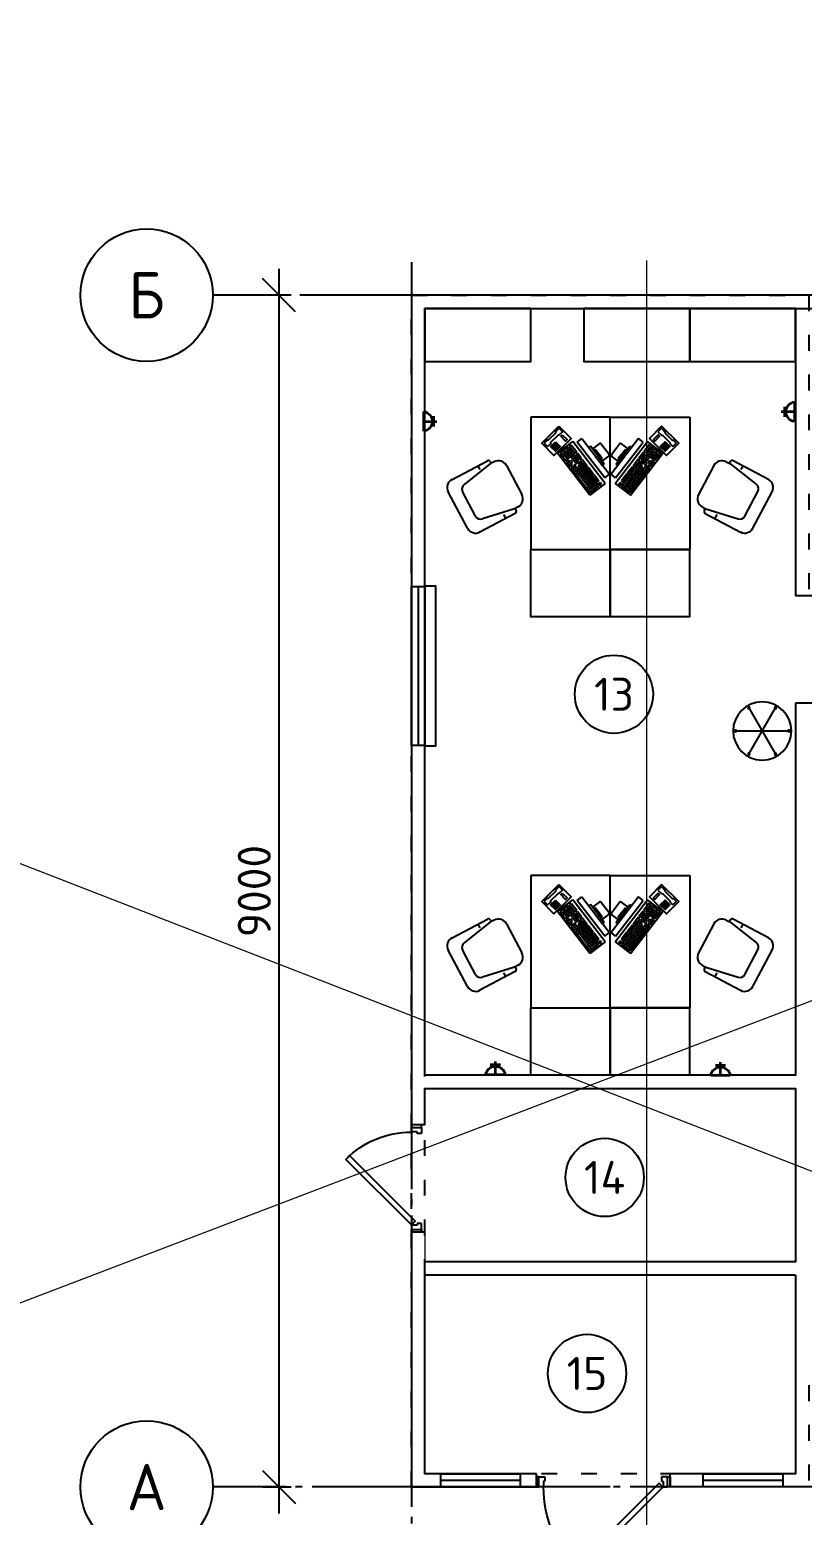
# Model space of a CAD drawing. Header units: millimetres. Extents: x 3795014 to 4300160, y 3869364 to 4016788.
# Drawn here: x 4184598 to 4190430, y 3992090 to 4003309 of the extents above; entities that cross this region are included whole.
import ezdxf
from ezdxf.enums import TextEntityAlignment as Align

# ---------------------------------------------------------------- set-up
doc = ezdxf.new("R2010")
doc.units = ezdxf.units.MM
doc.linetypes.add('ACAD_ISO03W100', pattern=[30, 12, -18])
doc.linetypes.add('DASHDOT_axis', pattern=[24, 20, -1.5, 1, -1.5])
doc.layers.get('Defpoints').update_dxf_attribs({"color": 3})
for name, color, linetype, lineweight in [('выноска', 7, 'Continuous', 18), ('размеры', 7, 'Continuous', 18), ('ТХ обор', 7, 'Continuous', 25), ('ЭО', 7, 'Continuous', 50)]:
    doc.layers.add(name, color=color, linetype=linetype, lineweight=lineweight)
for name, color, linetype in [('Маркер помещения', 7, 'Continuous'), ('Модуль3_9', 7, 'ACAD_ISO03W100'), ('Окно', 7, 'Continuous'), ('ТХ здание', 7, 'Continuous'), ('ТХ размеры', 7, 'Continuous')]:
    doc.layers.add(name, color=color, linetype=linetype)
doc.styles.add('GOST-2.304_Type-B', font='GOST Common.ttf')
doc.styles.add('ISOCPEUR', font='isocpeur.ttf')
doc.styles.add('ВНИПИТЕКСТ', font='isocpeui.ttf')
doc.dimstyles.new('СПДС$0', dxfattribs={"dimscale": 100, "dimtxt": 2.5, "dimasz": 2.5, "dimexe": 1.25, "dimexo": 0.004, "dimgap": 1, "dimtad": 1, "dimdec": 0, "dimtxsty": 'ВНИПИТЕКСТ', "dimblk": 'OBLIQUE', "dimcen": 0, "dimdle": 1.25, "dimclrd": 256, "dimclre": 256, "dimclrt": 256, "dimadec": 0, "dimazin": 2, "dimtfac": 1, "dimtdec": 0, "dimtmove": 1, "dimatfit": 3, "dimldrblk": 'NONE', "dimfxl": 1, "dimlwd": -1, "dimlwe": -1, "dimarcsym": 0})

# ---------------------------------------------------------------- blocks, each defined once
blk = doc.blocks.new('Вешалка напольная')
at = {"layer": 'ТХ обор', "ltscale": 100}
for p, q in [((0, 202), (0, -202)), ((175, 101), (-175, -101)), ((-175, 101), (175, -101))]:
    blk.add_line(p, q, dxfattribs=at)
for centre, radius in [((0, 0), 220), ((0, 202), 7.19), ((-175, 101), 7.19), ((175, 101), 7.19), ((-175, -101), 7.19), ((175, -101), 7.19), ((0, -202), 7.19)]:
    blk.add_circle(centre, radius, dxfattribs=at)
blk = doc.blocks.new('*U46')
at = {"ltscale": 100}
blk.add_lwpolyline([(54, -39), (83, -11), (719, -647), (690, -675)], close=True, dxfattribs=at)
blk.add_arc((55, -38), 900, 315.135, 0, dxfattribs=at)
at = {"layer": 'ТХ здание', "ltscale": 100}
for p, q in [((20, -38), (20, 38)), ((20, 38), (65, 38)), ((65, 4), (53, 4)), ((53, 4), (53, -36)), ((65, 38), (65, 4)), ((990, 38), (945, 38)), ((945, 38), (945, 4)), ((945, 4), (957, 4)), ((957, 4), (957, -38)), ((990, -38), (990, 38)), ((51, -38), (20, -38)), ((957, -38), (990, -38))]:
    blk.add_line(p, q, dxfattribs=at)
for points in [[(20, 38), (0, 38), (0, -38), (20, -38)], [(990, 38), (1010, 38), (1010, -38), (990, -38)]]:
    blk.add_lwpolyline(points, close=True, dxfattribs=at)
blk.add_circle((53, -38), 2, dxfattribs=at)
blk = doc.blocks.new('_Oblique')
at = {"color": 0, "linetype": 'ByBlock', "lineweight": -2}
blk.add_line((-0.5, -0.5), (0.5, 0.5), dxfattribs=at)
blk = doc.blocks.new('*D62')
at = {"layer": 'Defpoints', "color": 0, "lineweight": 20, "transparency": 16777216}
for p in [(4186480, 4001304), (4186634, 4001304), (4186634, 3992304)]:
    blk.add_point(p, dxfattribs=at)
at = {"layer": 'размеры', "color": 0, "lineweight": -2, "transparency": 16777216}
for p, q in [((4186480, 3992104), (4186480, 4001504)), ((4186572, 4001304), (4186355, 4001304)), ((4186572, 3992304), (4186355, 3992304))]:
    blk.add_line(p, q, dxfattribs=at)
at = {"layer": 'размеры', "color": 0, "lineweight": -2, "transparency": 16777216, "xscale": 250, "yscale": 250, "zscale": 250}
for p, rotation in [((4186480, 4001304), 90), ((4186480, 3992304), 270)]:
    blk.add_blockref('_Oblique', p, dxfattribs=dict(at, rotation=rotation))
at = {"layer": 'размеры', "color": 0, "transparency": 16777216, "insert": (4186293, 3996804), "char_height": 250, "attachment_point": 5, "rotation": 90, "style": 'ISOCPEUR'}
blk.add_mtext('\\A1;9000', dxfattribs=at)
blk = doc.blocks.new('*U49')
at = {"ltscale": 100}
blk.add_lwpolyline([(54, -39), (83, -11), (577, -505), (549, -533)], close=True, dxfattribs=at)
blk.add_arc((55, -38), 700, 315.135, 0, dxfattribs=at)
at = {"layer": 'ТХ здание', "ltscale": 100}
for p, q in [((20, -38), (20, 38)), ((20, 38), (65, 38)), ((65, 4), (53, 4)), ((53, 4), (53, -36)), ((65, 38), (65, 4)), ((790, 38), (745, 38)), ((745, 38), (745, 4)), ((745, 4), (757, 4)), ((757, 4), (757, -38)), ((790, -38), (790, 38)), ((51, -38), (20, -38)), ((757, -38), (790, -38))]:
    blk.add_line(p, q, dxfattribs=at)
for points in [[(20, 38), (0, 38), (0, -38), (20, -38)], [(790, 38), (810, 38), (810, -38), (790, -38)]]:
    blk.add_lwpolyline(points, close=True, dxfattribs=at)
blk.add_circle((53, -38), 2, dxfattribs=at)
blk = doc.blocks.new('Телефон')
at = {"layer": 'ТХ обор', "ltscale": 100}
for p, q in [((14, 60), (57, 60)), ((14, -127), (57, -127)), ((75, -47), (135, -47)), ((75, -62), (135, -62)), ((75, -77), (135, -77)), ((75, -92), (135, -92)), ((75, -107), (135, -107)), ((90, -47), (90, -107)), ((105, -47), (105, -107)), ((120, -47), (120, -107))]:
    blk.add_line(p, q, dxfattribs=at)
for points in [[(0, 72), (152, 72), (152, -143), (0, -143)], [(75, 40), (135, 40), (135, 22), (75, 22)], [(75, -47), (135, -47), (135, -107), (75, -107)]]:
    blk.add_lwpolyline(points, close=True, dxfattribs=at)
for points in [[(14, 60), (14, 16), (21, 7), (21, -82), (14, -91), (14, -127)], [(57, 60), (57, 16), (50, 7), (50, -82), (57, -91), (57, -127)]]:
    blk.add_lwpolyline(points, dxfattribs=at)
blk = doc.blocks.new('Розетка 220В')
at = {"layer": 'ЭО', "lineweight": 35, "ltscale": 20}
for p, q in [((148, 0), (-148, 0)), ((0, 0), (0, -199)), ((76, -152), (-78, -152))]:
    blk.add_line(p, q, dxfattribs=at)
blk.add_arc((0, 22), 150, 188.605, 351.395, dxfattribs=at)

msp = doc.modelspace()

# ---------------------------------------------------------------- linework, layer by layer
at = {"lineweight": 20, "ltscale": 100}
msp.add_lwpolyline([(4187579.9, 3994229.2), (4187579.9, 3994004.2)], dxfattribs=at)
at = {"layer": 'Defpoints', "lineweight": 20, "ltscale": 100}
msp.add_lwpolyline([(4208347.9, 4002789.2), (4168328.3, 3987508.9), (4168328.3, 4003308.9), (4211670.5, 3986460.7)], dxfattribs=at)
at = {"layer": 'выноска', "lineweight": 20}
msp.add_lwpolyline([(4189255.2, 4001566.8), (4189255.2, 3989527.6)], dxfattribs=at)
at = {"layer": 'Маркер помещения'}
for centre in [(4189008.3, 3998290.6), (4188938.5, 3994641.7), (4188805, 3993161.7)]:
    msp.add_circle(centre, 295.4, dxfattribs=at)
at = {"layer": 'Модуль3_9', "ltscale": 10}
for points in [[(4190480.2, 3993073.5), (4190480.2, 3992304.2), (4187480.2, 3992304.2), (4187480.2, 4001304.2), (4190480.2, 4001304.2), (4190480.2, 3999033.5)], [(4190380.2, 3993073.5), (4190380.2, 3992404.2), (4187580.2, 3992404.2), (4187580.2, 4001204.2), (4190380.2, 4001204.2), (4190380.2, 3999033.5)]]:
    msp.add_lwpolyline(points, dxfattribs=at)
at = {"layer": 'Окно'}
for p, q in [((4187530.2, 3999104.2), (4187530.2, 3997904.2)), ((4188301.3, 3992354.2), (4187701.3, 3992354.2)), ((4190282.5, 3992354.2), (4189682.5, 3992354.2))]:
    msp.add_line(p, q, dxfattribs=at)
for points in [[(4187480.2, 3999104.2), (4187580.2, 3999104.2), (4187580.2, 3997904.2), (4187480.2, 3997904.2), (4187480.2, 3999104.2)], [(4188301.3, 3992404.2), (4188301.3, 3992304.2), (4187701.3, 3992304.2), (4187701.3, 3992404.2), (4188301.3, 3992404.2)], [(4190282.5, 3992404.2), (4190282.5, 3992304.2), (4189682.5, 3992304.2), (4189682.5, 3992404.2), (4190282.5, 3992404.2)]]:
    msp.add_lwpolyline(points, dxfattribs=at)
at = {"layer": 'ТХ здание'}
for p, q in [((4190580.2, 3999033.5), (4190379.7, 3999033.5)), ((4190580.2, 3998223.5), (4190379.7, 3998223.5)), ((4187580.2, 3995039.2), (4187479.7, 3995039.2)), ((4187579.9, 3994229.2), (4187479.7, 3994229.2)), ((4190380.2, 3993904.2), (4187580.2, 3993904.2)), ((4188422.4, 3992305.5), (4188422.4, 3992404.2)), ((4189432.4, 3992306.8), (4189432.4, 3992404.2)), ((4193480.2, 3992304.2), (4189432.4, 3992305.5))]:
    msp.add_line(p, q, dxfattribs=at)
for points in [[(4205480.2, 4000966.5), (4205480.2, 4001304.2), (4187480.2, 4001304.2), (4187480.2, 4001076), (4187480.2, 3995039.2)], [(4187580.2, 4001076), (4187580.2, 4001204.2), (4205380.2, 4001204.2)], [(4190379.7, 3998223.5), (4190380.2, 3995414.2), (4187580.2, 3995414.2), (4187580.2, 4001204.2), (4190380.2, 4001204.2), (4190379.8, 3999033.5)], [(4187580.2, 3995039.2), (4187580.2, 3995314.2), (4190380.2, 3995314.2), (4190380.2, 3994004.2), (4187580.2, 3994004.2)], [(4187480.2, 3994229.2), (4187480.2, 3992304.2), (4188422.4, 3992305.5)], [(4188422.4, 3992404.2), (4187580.2, 3992404.2), (4187580.2, 3993904.2)], [(4190380.2, 3993904.2), (4190380.2, 3992404.2), (4189432.4, 3992404.2)]]:
    msp.add_lwpolyline(points, dxfattribs=at)
at = {"layer": 'ТХ обор'}
for p, q in [((4188583.4, 4000111.4), (4188698, 4000199.7)), ((4188601.3, 4000109.1), (4188665.4, 4000158.4)), ((4188665.4, 4000158.4), (4188706.9, 4000104.5)), ((4188672.8, 4000164.1), (4188685.6, 4000174)), ((4188672.8, 4000164.1), (4188714.3, 4000110.2)), ((4188685.6, 4000174), (4188727.1, 4000120)), ((4188942, 3999882.7), (4188698, 4000199.7)), ((4188731.9, 4000194.9), (4188765.6, 4000220.9)), ((4188940, 3999925.5), (4188731.9, 4000194.9)), ((4188765.6, 4000220.9), (4188973.7, 3999951.5)), ((4188831.1, 4000164), (4188817.6, 4000153.6)), ((4188935.1, 4000029.2), (4188831.1, 4000164)), ((4188897, 4000182.6), (4188846.7, 4000143.8)), ((4188971.4, 4000100.3), (4188909, 4000181.1)), ((4189194.8, 4000220.9), (4188986.8, 3999951.5)), ((4188989, 4000100.3), (4189051.5, 4000181.1)), ((4189018.4, 3999882.7), (4189262.4, 4000199.7)), ((4189020.4, 3999925.5), (4189228.5, 4000194.9)), ((4189025.3, 4000029.2), (4189129.3, 4000164)), ((4189063.4, 4000182.6), (4189113.7, 4000143.8)), ((4189129.3, 4000164), (4189142.8, 4000153.6)), ((4189228.5, 4000194.9), (4189194.8, 4000220.9)), ((4189274.8, 4000174), (4189233.3, 4000120)), ((4189287.7, 4000164.1), (4189246.1, 4000110.2)), ((4189295.1, 4000158.4), (4189253.5, 4000104.5)), ((4189377, 4000111.4), (4189262.4, 4000199.7)), ((4189287.7, 4000164.1), (4189274.8, 4000174)), ((4189359.1, 4000109.1), (4189295.1, 4000158.4)), ((4188827.4, 3999794.5), (4188583.4, 4000111.4)), ((4188601.3, 4000109.1), (4188642.8, 4000055.1)), ((4188611.7, 4000095.6), (4188675.7, 4000144.9)), ((4188622.1, 4000082.1), (4188686.1, 4000131.4)), ((4188655.6, 4000065), (4188624.5, 4000105.5)), ((4188668.5, 4000074.9), (4188626.9, 4000128.8)), ((4188642.8, 4000055.1), (4188706.9, 4000104.5)), ((4188645.3, 4000078.5), (4188696.5, 4000118)), ((4188648, 4000048.4), (4188660.8, 4000058.3)), ((4188648, 4000048.4), (4188679.2, 4000007.9)), ((4188681.3, 4000084.7), (4188650.1, 4000125.2)), ((4188694.1, 4000094.6), (4188652.6, 4000148.6)), ((4188658.4, 4000034.9), (4188684, 4000054.6)), ((4188692, 4000017.8), (4188660.8, 4000058.3)), ((4188694.4, 4000041.2), (4188684, 4000054.6)), ((4188684.4, 4000001.2), (4188748.4, 4000050.5)), ((4188686.5, 4000078), (4188712.1, 4000097.7)), ((4188717.6, 4000037.5), (4188686.5, 4000078)), ((4188696.8, 4000064.5), (4188722.5, 4000084.2)), ((4188730.4, 4000047.4), (4188699.3, 4000087.9)), ((4188707.2, 4000051), (4188732.9, 4000070.7)), ((4188712.1, 4000097.7), (4188743.2, 4000057.3)), ((4188714.3, 4000110.2), (4188727.1, 4000120)), ((4188717.6, 4000037.5), (4188743.2, 4000057.3)), ((4188719.5, 4000103.4), (4188732.3, 4000113.3)), ((4188719.5, 4000103.4), (4188750.7, 4000063)), ((4188729.9, 4000089.9), (4188742.7, 4000099.8)), ((4188732.3, 4000113.3), (4188763.5, 4000072.8)), ((4188740.3, 4000076.5), (4188753.1, 4000086.3)), ((4188748.4, 4000050.5), (4188893.8, 3999861.7)), ((4188750.7, 4000063), (4188763.5, 4000072.8)), ((4188755.9, 4000056.2), (4188768.7, 4000066.1)), ((4188755.9, 4000056.2), (4188794.6, 4000005.9)), ((4188768.7, 4000066.1), (4188807.4, 4000015.7)), ((4188867.2, 4000138.1), (4188857.1, 4000130.3)), ((4188893.2, 4000104.4), (4188867.2, 4000138.1)), ((4188869.6, 4000086.2), (4188880, 4000072.7)), ((4188880, 4000072.7), (4188921.7, 4000018.8)), ((4188883.1, 4000096.6), (4188935.1, 4000029.2)), ((4188935.1, 4000029.2), (4188883.1, 4000096.6)), ((4188883.1, 4000096.6), (4188909.1, 4000062.9)), ((4188919.2, 4000070.7), (4188893.2, 4000104.4)), ((4188919.2, 4000070.7), (4188893.2, 4000104.4)), ((4188893.2, 4000104.4), (4188919.2, 4000070.8)), ((4188893.2, 4000104.4), (4188919.2, 4000070.8)), ((4188909.1, 4000062.9), (4188919.2, 4000070.7)), ((4188919.5, 4000049.5), (4188969.9, 4000088.3)), ((4189040.9, 4000049.5), (4188990.6, 4000088.3)), ((4189077.3, 4000096.6), (4189025.3, 4000029.2)), ((4189025.3, 4000029.2), (4189077.3, 4000096.6)), ((4189080.4, 4000072.7), (4189038.8, 4000018.8)), ((4189041.2, 4000070.7), (4189067.2, 4000104.4)), ((4189041.2, 4000070.7), (4189067.2, 4000104.4)), ((4189067.2, 4000104.4), (4189041.2, 4000070.8)), ((4189067.2, 4000104.4), (4189041.2, 4000070.8)), ((4189051.3, 4000062.9), (4189041.2, 4000070.7)), ((4189077.3, 4000096.6), (4189051.3, 4000062.9)), ((4189212, 4000050.5), (4189066.6, 3999861.7)), ((4189067.2, 4000104.4), (4189093.2, 4000138.1)), ((4189090.8, 4000086.2), (4189080.4, 4000072.7)), ((4189093.2, 4000138.1), (4189103.3, 4000130.3)), ((4189133, 3999794.5), (4189377, 4000111.4)), ((4189191.8, 4000066.1), (4189153, 4000015.7)), ((4189204.6, 4000056.2), (4189165.8, 4000005.9)), ((4189204.6, 4000056.2), (4189191.8, 4000066.1)), ((4189228.1, 4000113.3), (4189197, 4000072.8)), ((4189209.8, 4000063), (4189197, 4000072.8)), ((4189220.2, 4000076.5), (4189207.4, 4000086.3)), ((4189240.9, 4000103.4), (4189209.8, 4000063)), ((4189276.1, 4000001.2), (4189212, 4000050.5)), ((4189248.4, 4000097.7), (4189217.2, 4000057.3)), ((4189242.8, 4000037.5), (4189217.2, 4000057.3)), ((4189230.6, 4000089.9), (4189217.7, 4000099.8)), ((4189253.2, 4000051), (4189227.6, 4000070.7)), ((4189240.9, 4000103.4), (4189228.1, 4000113.3)), ((4189230, 4000047.4), (4189261.2, 4000087.9)), ((4189246.1, 4000110.2), (4189233.3, 4000120)), ((4189263.6, 4000064.5), (4189238, 4000084.2)), ((4189242.8, 4000037.5), (4189274, 4000078)), ((4189274, 4000078), (4189248.4, 4000097.7)), ((4189317.6, 4000055.1), (4189253.5, 4000104.5)), ((4189315.2, 4000078.5), (4189263.9, 4000118)), ((4189266, 4000041.2), (4189276.4, 4000054.6)), ((4189266.4, 4000094.6), (4189307.9, 4000148.6)), ((4189268.5, 4000017.8), (4189299.6, 4000058.3)), ((4189338.4, 4000082.1), (4189274.3, 4000131.4)), ((4189302, 4000034.9), (4189276.4, 4000054.6)), ((4189279.2, 4000084.7), (4189310.3, 4000125.2)), ((4189312.4, 4000048.4), (4189281.3, 4000007.9)), ((4189348.8, 4000095.6), (4189284.7, 4000144.9)), ((4189292, 4000074.9), (4189333.5, 4000128.8)), ((4189312.4, 4000048.4), (4189299.6, 4000058.3)), ((4189304.8, 4000065), (4189335.9, 4000105.5)), ((4189359.1, 4000109.1), (4189317.6, 4000055.1)), ((4188668.8, 4000021.4), (4188694.4, 4000041.2)), ((4188679.2, 4000007.9), (4188692, 4000017.8)), ((4188684.4, 4000001.2), (4188829.7, 3999812.4)), ((4188696.7, 3999985.2), (4188709.5, 3999995)), ((4188842.5, 3999822.2), (4188697.2, 4000011.1)), ((4188706.9, 3999998.5), (4188719.7, 4000008.3)), ((4188709, 3999969.2), (4188721.8, 3999979)), ((4188855.4, 3999832.1), (4188710, 4000020.9)), ((4188721.4, 3999953.1), (4188734.2, 3999963)), ((4188723.3, 3999977.1), (4188736.1, 3999987)), ((4188731.1, 3999993.5), (4188743.9, 4000003.4)), ((4188733, 3999964.5), (4188745.8, 3999974.4)), ((4188733.7, 3999937.1), (4188746.5, 3999947)), ((4188881, 3999851.8), (4188735.6, 4000040.7)), ((4188737.3, 4000011.9), (4188750.2, 4000021.8)), ((4188868.2, 3999842), (4188737.3, 4000011.9)), ((4188740.8, 3999980.9), (4188753.6, 3999990.8)), ((4188742.7, 3999951.9), (4188755.5, 3999961.8)), ((4188745.3, 4000028.1), (4188758.1, 4000037.9)), ((4188747, 3999999.3), (4188759.8, 4000009.2)), ((4188750.5, 3999968.3), (4188763.3, 3999978.2)), ((4188752.4, 3999939.4), (4188765.2, 3999949.2)), ((4188755, 4000015.5), (4188767.8, 4000025.3)), ((4188756.7, 3999986.7), (4188769.5, 3999996.6)), ((4188760.2, 3999955.7), (4188773, 3999965.6)), ((4188762.1, 3999926.8), (4188774.9, 3999936.6)), ((4188764.7, 4000002.9), (4188777.5, 4000012.8)), ((4188766.4, 3999974.1), (4188779.2, 3999984)), ((4188769.9, 3999943.1), (4188782.7, 3999953)), ((4188774.4, 3999990.3), (4188787.2, 4000000.2)), ((4188775.2, 4000031.1), (4188788, 4000040.9)), ((4188776.1, 3999961.6), (4188788.9, 3999971.4)), ((4188779.6, 3999930.6), (4188792.4, 3999940.4)), ((4188784.1, 3999977.7), (4188796.9, 3999987.6)), ((4188784.9, 4000018.5), (4188797.7, 4000028.3)), ((4188785.8, 3999949), (4188798.6, 3999958.8)), ((4188793.8, 3999965.1), (4188806.6, 3999975)), ((4188794.6, 4000005.9), (4188807.4, 4000015.7)), ((4188795.5, 3999936.4), (4188808.3, 3999946.2)), ((4188799.8, 3999999.1), (4188812.6, 4000009)), ((4188799.8, 3999999.1), (4188838.6, 3999948.8)), ((4188803.5, 3999952.5), (4188816.3, 3999962.4)), ((4188805.2, 3999923.8), (4188818, 3999933.7)), ((4188809.5, 3999986.5), (4188822.3, 3999996.4)), ((4188812.6, 4000009), (4188851.4, 3999958.6)), ((4188813.1, 3999939.9), (4188826, 3999949.8)), ((4188819.2, 3999974), (4188832, 3999983.8)), ((4188822.8, 3999927.4), (4188835.7, 3999937.2)), ((4188828.9, 3999961.4), (4188841.7, 3999971.2)), ((4188838.6, 3999948.8), (4188851.4, 3999958.6)), ((4188843.8, 3999942), (4188856.6, 3999951.9)), ((4188843.8, 3999942), (4188882.5, 3999891.7)), ((4188853.5, 3999929.4), (4188866.3, 3999939.3)), ((4188856.6, 3999951.9), (4188895.3, 3999901.5)), ((4188921.7, 4000018.8), (4188935.1, 4000029.2)), ((4188940, 3999925.5), (4188973.7, 3999951.5)), ((4189020.4, 3999925.5), (4188986.8, 3999951.5)), ((4189038.8, 4000018.8), (4189025.3, 4000029.2)), ((4189103.9, 3999951.9), (4189065.1, 3999901.5)), ((4189116.7, 3999942), (4189077.9, 3999891.7)), ((4189079.5, 3999851.8), (4189224.8, 4000040.7)), ((4189092.3, 3999842), (4189223.1, 4000011.9)), ((4189107, 3999929.4), (4189094.2, 3999939.3)), ((4189116.7, 3999942), (4189103.9, 3999951.9)), ((4189105.1, 3999832.1), (4189250.4, 4000020.9)), ((4189147.8, 4000009), (4189109.1, 3999958.6)), ((4189121.9, 3999948.8), (4189109.1, 3999958.6)), ((4189117.9, 3999822.2), (4189263.3, 4000011.1)), ((4189131.6, 3999961.4), (4189118.7, 3999971.2)), ((4189160.6, 3999999.1), (4189121.9, 3999948.8)), ((4189137.6, 3999927.4), (4189124.8, 3999937.2)), ((4189141.3, 3999974), (4189128.4, 3999983.8)), ((4189276.1, 4000001.2), (4189130.7, 3999812.4)), ((4189147.3, 3999939.9), (4189134.5, 3999949.8)), ((4189150.9, 3999986.5), (4189138.1, 3999996.4)), ((4189155.3, 3999923.8), (4189142.4, 3999933.7)), ((4189157, 3999952.5), (4189144.2, 3999962.4)), ((4189160.6, 3999999.1), (4189147.8, 4000009)), ((4189165, 3999936.4), (4189152.1, 3999946.2)), ((4189165.8, 4000005.9), (4189153, 4000015.7)), ((4189166.7, 3999965.1), (4189153.9, 3999975)), ((4189174.6, 3999949), (4189161.8, 3999958.8)), ((4189175.5, 4000018.5), (4189162.7, 4000028.3)), ((4189176.4, 3999977.7), (4189163.6, 3999987.6)), ((4189180.9, 3999930.6), (4189168.1, 3999940.4)), ((4189184.3, 3999961.6), (4189171.5, 3999971.4)), ((4189185.2, 4000031.1), (4189172.4, 4000040.9)), ((4189186.1, 3999990.3), (4189173.2, 4000000.2)), ((4189190.6, 3999943.1), (4189177.8, 3999953)), ((4189194, 3999974.1), (4189181.2, 3999984)), ((4189195.7, 4000002.9), (4189182.9, 4000012.8)), ((4189198.4, 3999926.8), (4189185.6, 3999936.6)), ((4189200.3, 3999955.7), (4189187.4, 3999965.6)), ((4189203.7, 3999986.7), (4189190.9, 3999996.6)), ((4189205.4, 4000015.5), (4189192.6, 4000025.3)), ((4189208.1, 3999939.4), (4189195.2, 3999949.2)), ((4189210, 3999968.3), (4189197.1, 3999978.2)), ((4189213.4, 3999999.3), (4189200.6, 4000009.2)), ((4189215.1, 4000028.1), (4189202.3, 4000037.9)), ((4189217.7, 3999951.9), (4189204.9, 3999961.8)), ((4189219.6, 3999980.9), (4189206.8, 3999990.8)), ((4189223.1, 4000011.9), (4189210.3, 4000021.8)), ((4189226.8, 3999937.1), (4189213.9, 3999947)), ((4189227.4, 3999964.5), (4189214.6, 3999974.4)), ((4189229.3, 3999993.5), (4189216.5, 4000003.4)), ((4189237.1, 3999977.1), (4189224.3, 3999987)), ((4189239.1, 3999953.1), (4189226.3, 3999963)), ((4189251.4, 3999969.2), (4189238.6, 3999979)), ((4189253.6, 3999998.5), (4189240.8, 4000008.3)), ((4189263.7, 3999985.2), (4189250.9, 3999995)), ((4189291.6, 4000021.4), (4189266, 4000041.2)), ((4189281.3, 4000007.9), (4189268.5, 4000017.8)), ((4188771.8, 3999914.2), (4188784.6, 3999924)), ((4188781.5, 3999901.6), (4188794.3, 3999911.5)), ((4188789.3, 3999918), (4188802.1, 3999927.8)), ((4188791.1, 3999889), (4188804, 3999898.9)), ((4188798.9, 3999905.4), (4188811.8, 3999915.2)), ((4188800.8, 3999876.4), (4188813.7, 3999886.3)), ((4188804.5, 3999845.2), (4188817.3, 3999855.1)), ((4188808.6, 3999892.8), (4188821.4, 3999902.7)), ((4188810.5, 3999863.8), (4188823.3, 3999873.7)), ((4188814.9, 3999911.2), (4188827.7, 3999921.1)), ((4188817.1, 3999828.8), (4188829.9, 3999838.6)), ((4188818.3, 3999880.2), (4188831.1, 3999890.1)), ((4188820.2, 3999851.2), (4188833, 3999861.1)), ((4188824.6, 3999898.6), (4188837.4, 3999908.5)), ((4188942, 3999882.7), (4188827.4, 3999794.5)), ((4188828, 3999867.6), (4188840.8, 3999877.5)), ((4188829.7, 3999812.4), (4188893.8, 3999861.7)), ((4188829.9, 3999838.6), (4188842.7, 3999848.5)), ((4188832.5, 3999914.8), (4188845.3, 3999924.6)), ((4188834.3, 3999886), (4188847.1, 3999895.9)), ((4188837.7, 3999855), (4188850.5, 3999864.9)), ((4188842.2, 3999902.2), (4188855, 3999912)), ((4188843.9, 3999873.4), (4188856.8, 3999883.3)), ((4188851.9, 3999889.6), (4188864.7, 3999899.5)), ((4188853.6, 3999860.8), (4188866.4, 3999870.7)), ((4188861.6, 3999877), (4188874.4, 3999886.9)), ((4188863.1, 3999916.9), (4188876, 3999926.7)), ((4188871.3, 3999864.4), (4188884.1, 3999874.3)), ((4188872.8, 3999904.3), (4188885.6, 3999914.1)), ((4188882.5, 3999891.7), (4188895.3, 3999901.5)), ((4188891.5, 3999880), (4188904.3, 3999889.9)), ((4188901.2, 3999867.4), (4188891.5, 3999880)), ((4188901.2, 3999867.4), (4188914, 3999877.3)), ((4188914, 3999877.3), (4188904.3, 3999889.9)), ((4189018.4, 3999882.7), (4189133, 3999794.5)), ((4189046.4, 3999877.3), (4189056.1, 3999889.9)), ((4189059.2, 3999867.4), (4189046.4, 3999877.3)), ((4189068.9, 3999880), (4189056.1, 3999889.9)), ((4189059.2, 3999867.4), (4189068.9, 3999880)), ((4189077.9, 3999891.7), (4189065.1, 3999901.5)), ((4189130.7, 3999812.4), (4189066.6, 3999861.7)), ((4189087.6, 3999904.3), (4189074.8, 3999914.1)), ((4189089.1, 3999864.4), (4189076.3, 3999874.3)), ((4189097.3, 3999916.9), (4189084.5, 3999926.7)), ((4189098.8, 3999877), (4189086, 3999886.9)), ((4189106.8, 3999860.8), (4189094, 3999870.7)), ((4189108.5, 3999889.6), (4189095.7, 3999899.5)), ((4189116.5, 3999873.4), (4189103.7, 3999883.3)), ((4189118.2, 3999902.2), (4189105.4, 3999912)), ((4189122.7, 3999855), (4189109.9, 3999864.9)), ((4189126.2, 3999886), (4189113.4, 3999895.9)), ((4189127.9, 3999914.8), (4189115.1, 3999924.6)), ((4189130.5, 3999838.6), (4189117.7, 3999848.5)), ((4189132.4, 3999867.6), (4189119.6, 3999877.5)), ((4189135.9, 3999898.6), (4189123.1, 3999908.5)), ((4189140.2, 3999851.2), (4189127.4, 3999861.1)), ((4189142.1, 3999880.2), (4189129.3, 3999890.1)), ((4189143.3, 3999828.8), (4189130.5, 3999838.6)), ((4189145.6, 3999911.2), (4189132.8, 3999921.1)), ((4189149.9, 3999863.8), (4189137.1, 3999873.7)), ((4189151.8, 3999892.8), (4189139, 3999902.7)), ((4189156, 3999845.2), (4189143.2, 3999855.1)), ((4189159.6, 3999876.4), (4189146.8, 3999886.3)), ((4189161.5, 3999905.4), (4189148.7, 3999915.2)), ((4189169.3, 3999889), (4189156.5, 3999898.9)), ((4189171.2, 3999918), (4189158.4, 3999927.8)), ((4189179, 3999901.6), (4189166.2, 3999911.5)), ((4189188.7, 3999914.2), (4189175.9, 3999924)), ((4188583.4, 3996650.4), (4188698, 3996738.7)), ((4188601.3, 3996648.1), (4188665.4, 3996697.4)), ((4188611.7, 3996634.6), (4188675.7, 3996683.9)), ((4188694.1, 3996633.6), (4188652.6, 3996687.5)), ((4188665.4, 3996697.4), (4188706.9, 3996643.5)), ((4188672.8, 3996703.1), (4188685.6, 3996713)), ((4188672.8, 3996703.1), (4188714.3, 3996649.2)), ((4188685.6, 3996713), (4188727.1, 3996659)), ((4188942, 3996421.7), (4188698, 3996738.7)), ((4188731.9, 3996733.9), (4188765.6, 3996759.9)), ((4188940, 3996464.5), (4188731.9, 3996733.9)), ((4188765.6, 3996759.9), (4188973.7, 3996490.5)), ((4188831.1, 3996702.9), (4188817.6, 3996692.5)), ((4188935.1, 3996568.2), (4188831.1, 3996702.9)), ((4188897, 3996721.6), (4188846.7, 3996682.7)), ((4188867.2, 3996677.1), (4188857.1, 3996669.3)), ((4188893.2, 3996643.4), (4188867.2, 3996677.1)), ((4188971.4, 3996639.2), (4188909, 3996720.1)), ((4189194.8, 3996759.9), (4188986.8, 3996490.5)), ((4188989, 3996639.2), (4189051.5, 3996720.1)), ((4189018.4, 3996421.7), (4189262.4, 3996738.7)), ((4189020.4, 3996464.5), (4189228.5, 3996733.9)), ((4189025.3, 3996568.2), (4189129.3, 3996702.9)), ((4189063.4, 3996721.6), (4189113.7, 3996682.7)), ((4189067.2, 3996643.4), (4189093.2, 3996677.1)), ((4189093.2, 3996677.1), (4189103.3, 3996669.3)), ((4189129.3, 3996702.9), (4189142.8, 3996692.5)), ((4189228.5, 3996733.9), (4189194.8, 3996759.9)), ((4189274.8, 3996713), (4189233.3, 3996659)), ((4189287.7, 3996703.1), (4189246.1, 3996649.2)), ((4189295.1, 3996697.4), (4189253.5, 3996643.5)), ((4189377, 3996650.4), (4189262.4, 3996738.7)), ((4189266.4, 3996633.6), (4189307.9, 3996687.5)), ((4189287.7, 3996703.1), (4189274.8, 3996713)), ((4189348.8, 3996634.6), (4189284.7, 3996683.9)), ((4189359.1, 3996648.1), (4189295.1, 3996697.4)), ((4188827.4, 3996333.5), (4188583.4, 3996650.4)), ((4188601.3, 3996648.1), (4188642.8, 3996594.1)), ((4188622.1, 3996621.1), (4188686.1, 3996670.4)), ((4188655.6, 3996604), (4188624.5, 3996644.5)), ((4188668.5, 3996613.9), (4188626.9, 3996667.8)), ((4188642.8, 3996594.1), (4188706.9, 3996643.5)), ((4188645.3, 3996617.5), (4188696.5, 3996656.9)), ((4188648, 3996587.4), (4188660.8, 3996597.2)), ((4188648, 3996587.4), (4188679.2, 3996546.9)), ((4188681.3, 3996623.7), (4188650.1, 3996664.2)), ((4188658.4, 3996573.9), (4188684, 3996593.6)), ((4188692, 3996556.8), (4188660.8, 3996597.2)), ((4188668.8, 3996560.4), (4188694.4, 3996580.1)), ((4188694.4, 3996580.1), (4188684, 3996593.6)), ((4188684.4, 3996540.2), (4188748.4, 3996589.5)), ((4188686.5, 3996617), (4188712.1, 3996636.7)), ((4188717.6, 3996576.5), (4188686.5, 3996617)), ((4188696.8, 3996603.5), (4188722.5, 3996623.2)), ((4188730.4, 3996586.4), (4188699.3, 3996626.8)), ((4188707.2, 3996590), (4188732.9, 3996609.7)), ((4188712.1, 3996636.7), (4188743.2, 3996596.2)), ((4188714.3, 3996649.2), (4188727.1, 3996659)), ((4188717.6, 3996576.5), (4188743.2, 3996596.2)), ((4188719.5, 3996642.4), (4188732.3, 3996652.3)), ((4188719.5, 3996642.4), (4188750.7, 3996602)), ((4188729.9, 3996628.9), (4188742.7, 3996638.8)), ((4188732.3, 3996652.3), (4188763.5, 3996611.8)), ((4188881, 3996390.8), (4188735.6, 3996579.6)), ((4188740.3, 3996615.4), (4188753.1, 3996625.3)), ((4188745.3, 3996567), (4188758.1, 3996576.9)), ((4188748.4, 3996589.5), (4188893.8, 3996400.7)), ((4188750.7, 3996602), (4188763.5, 3996611.8)), ((4188755.9, 3996595.2), (4188768.7, 3996605.1)), ((4188755.9, 3996595.2), (4188794.6, 3996544.9)), ((4188768.7, 3996605.1), (4188807.4, 3996554.7)), ((4188775.2, 3996570), (4188788, 3996579.9)), ((4188784.9, 3996557.4), (4188797.7, 3996567.3)), ((4188869.6, 3996625.2), (4188880, 3996611.7)), ((4188880, 3996611.7), (4188921.7, 3996557.8)), ((4188883.1, 3996635.6), (4188935.1, 3996568.2)), ((4188935.1, 3996568.2), (4188883.1, 3996635.6)), ((4188883.1, 3996635.6), (4188909.1, 3996601.9)), ((4188919.2, 3996609.7), (4188893.2, 3996643.4)), ((4188919.2, 3996609.7), (4188893.2, 3996643.4)), ((4188893.2, 3996643.4), (4188919.2, 3996609.8)), ((4188893.2, 3996643.4), (4188919.2, 3996609.8)), ((4188909.1, 3996601.9), (4188919.2, 3996609.7)), ((4188919.5, 3996588.4), (4188969.9, 3996627.3)), ((4188921.7, 3996557.8), (4188935.1, 3996568.2)), ((4189040.9, 3996588.4), (4188990.6, 3996627.3)), ((4189077.3, 3996635.6), (4189025.3, 3996568.2)), ((4189025.3, 3996568.2), (4189077.3, 3996635.6)), ((4189038.8, 3996557.8), (4189025.3, 3996568.2)), ((4189080.4, 3996611.7), (4189038.8, 3996557.8)), ((4189041.2, 3996609.7), (4189067.2, 3996643.4)), ((4189041.2, 3996609.7), (4189067.2, 3996643.4)), ((4189067.2, 3996643.4), (4189041.2, 3996609.8)), ((4189067.2, 3996643.4), (4189041.2, 3996609.8)), ((4189051.3, 3996601.9), (4189041.2, 3996609.7)), ((4189077.3, 3996635.6), (4189051.3, 3996601.9)), ((4189212, 3996589.5), (4189066.6, 3996400.7)), ((4189079.5, 3996390.8), (4189224.8, 3996579.6)), ((4189090.8, 3996625.2), (4189080.4, 3996611.7)), ((4189133, 3996333.5), (4189377, 3996650.4)), ((4189191.8, 3996605.1), (4189153, 3996554.7)), ((4189175.5, 3996557.4), (4189162.7, 3996567.3)), ((4189204.6, 3996595.2), (4189165.8, 3996544.9)), ((4189185.2, 3996570), (4189172.4, 3996579.9)), ((4189204.6, 3996595.2), (4189191.8, 3996605.1)), ((4189228.1, 3996652.3), (4189197, 3996611.8)), ((4189209.8, 3996602), (4189197, 3996611.8)), ((4189215.1, 3996567), (4189202.3, 3996576.9)), ((4189220.2, 3996615.4), (4189207.4, 3996625.3)), ((4189240.9, 3996642.4), (4189209.8, 3996602)), ((4189276.1, 3996540.2), (4189212, 3996589.5)), ((4189248.4, 3996636.7), (4189217.2, 3996596.2)), ((4189242.8, 3996576.5), (4189217.2, 3996596.2)), ((4189230.6, 3996628.9), (4189217.7, 3996638.8)), ((4189253.2, 3996590), (4189227.6, 3996609.7)), ((4189240.9, 3996642.4), (4189228.1, 3996652.3)), ((4189230, 3996586.4), (4189261.2, 3996626.8)), ((4189246.1, 3996649.2), (4189233.3, 3996659)), ((4189263.6, 3996603.5), (4189238, 3996623.2)), ((4189242.8, 3996576.5), (4189274, 3996617)), ((4189274, 3996617), (4189248.4, 3996636.7)), ((4189317.6, 3996594.1), (4189253.5, 3996643.5)), ((4189315.2, 3996617.5), (4189263.9, 3996656.9)), ((4189266, 3996580.1), (4189276.4, 3996593.6)), ((4189291.6, 3996560.4), (4189266, 3996580.1)), ((4189268.5, 3996556.8), (4189299.6, 3996597.2)), ((4189338.4, 3996621.1), (4189274.3, 3996670.4)), ((4189302, 3996573.9), (4189276.4, 3996593.6)), ((4189279.2, 3996623.7), (4189310.3, 3996664.2)), ((4189312.4, 3996587.4), (4189281.3, 3996546.9)), ((4189292, 3996613.9), (4189333.5, 3996667.8)), ((4189312.4, 3996587.4), (4189299.6, 3996597.2)), ((4189304.8, 3996604), (4189335.9, 3996644.5)), ((4189359.1, 3996648.1), (4189317.6, 3996594.1)), ((4188679.2, 3996546.9), (4188692, 3996556.8)), ((4188684.4, 3996540.2), (4188829.7, 3996351.4)), ((4188696.7, 3996524.2), (4188709.5, 3996534)), ((4188842.5, 3996361.2), (4188697.2, 3996550)), ((4188706.9, 3996537.5), (4188719.7, 3996547.3)), ((4188709, 3996508.1), (4188721.8, 3996518)), ((4188855.4, 3996371.1), (4188710, 3996559.9)), ((4188721.4, 3996492.1), (4188734.2, 3996502)), ((4188723.3, 3996516.1), (4188736.1, 3996526)), ((4188731.1, 3996532.5), (4188743.9, 3996542.3)), ((4188733, 3996503.5), (4188745.8, 3996513.4)), ((4188733.7, 3996476.1), (4188746.5, 3996486)), ((4188737.3, 3996550.9), (4188750.2, 3996560.8)), ((4188868.2, 3996380.9), (4188737.3, 3996550.9)), ((4188740.8, 3996519.9), (4188753.6, 3996529.8)), ((4188742.7, 3996490.9), (4188755.5, 3996500.8)), ((4188747, 3996538.3), (4188759.8, 3996548.2)), ((4188750.5, 3996507.3), (4188763.3, 3996517.2)), ((4188752.4, 3996478.3), (4188765.2, 3996488.2)), ((4188755, 3996554.5), (4188767.8, 3996564.3)), ((4188756.7, 3996525.7), (4188769.5, 3996535.6)), ((4188760.2, 3996494.7), (4188773, 3996504.6)), ((4188762.1, 3996465.7), (4188774.9, 3996475.6)), ((4188764.7, 3996541.9), (4188777.5, 3996551.7)), ((4188766.4, 3996513.1), (4188779.2, 3996523)), ((4188769.9, 3996482.1), (4188782.7, 3996492)), ((4188771.8, 3996453.2), (4188784.6, 3996463)), ((4188774.4, 3996529.3), (4188787.2, 3996539.1)), ((4188776.1, 3996500.5), (4188788.9, 3996510.4)), ((4188779.6, 3996469.5), (4188792.4, 3996479.4)), ((4188784.1, 3996516.7), (4188796.9, 3996526.6)), ((4188785.8, 3996487.9), (4188798.6, 3996497.8)), ((4188789.3, 3996457), (4188802.1, 3996466.8)), ((4188793.8, 3996504.1), (4188806.6, 3996514)), ((4188794.6, 3996544.9), (4188807.4, 3996554.7)), ((4188795.5, 3996475.4), (4188808.3, 3996485.2)), ((4188798.9, 3996444.4), (4188811.8, 3996454.2)), ((4188799.8, 3996538.1), (4188812.6, 3996548)), ((4188799.8, 3996538.1), (4188838.6, 3996487.8)), ((4188803.5, 3996491.5), (4188816.3, 3996501.4)), ((4188805.2, 3996462.8), (4188818, 3996472.6)), ((4188809.5, 3996525.5), (4188822.3, 3996535.4)), ((4188812.6, 3996548), (4188851.4, 3996497.6)), ((4188813.1, 3996478.9), (4188826, 3996488.8)), ((4188814.9, 3996450.2), (4188827.7, 3996460)), ((4188819.2, 3996512.9), (4188832, 3996522.8)), ((4188822.8, 3996466.3), (4188835.7, 3996476.2)), ((4188828.9, 3996500.3), (4188841.7, 3996510.2)), ((4188832.5, 3996453.8), (4188845.3, 3996463.6)), ((4188838.6, 3996487.8), (4188851.4, 3996497.6)), ((4188843.8, 3996481), (4188856.6, 3996490.9)), ((4188843.8, 3996481), (4188882.5, 3996430.7)), ((4188853.5, 3996468.4), (4188866.3, 3996478.3)), ((4188856.6, 3996490.9), (4188895.3, 3996440.5)), ((4188863.1, 3996455.8), (4188876, 3996465.7)), ((4188872.8, 3996443.3), (4188885.6, 3996453.1)), ((4188940, 3996464.5), (4188973.7, 3996490.5)), ((4189020.4, 3996464.5), (4188986.8, 3996490.5)), ((4189103.9, 3996490.9), (4189065.1, 3996440.5)), ((4189087.6, 3996443.3), (4189074.8, 3996453.1)), ((4189116.7, 3996481), (4189077.9, 3996430.7)), ((4189097.3, 3996455.8), (4189084.5, 3996465.7)), ((4189092.3, 3996380.9), (4189223.1, 3996550.9)), ((4189107, 3996468.4), (4189094.2, 3996478.3)), ((4189116.7, 3996481), (4189103.9, 3996490.9)), ((4189105.1, 3996371.1), (4189250.4, 3996559.9)), ((4189147.8, 3996548), (4189109.1, 3996497.6)), ((4189121.9, 3996487.8), (4189109.1, 3996497.6)), ((4189127.9, 3996453.8), (4189115.1, 3996463.6)), ((4189117.9, 3996361.2), (4189263.3, 3996550)), ((4189131.6, 3996500.3), (4189118.7, 3996510.2)), ((4189160.6, 3996538.1), (4189121.9, 3996487.8)), ((4189137.6, 3996466.3), (4189124.8, 3996476.2)), ((4189141.3, 3996512.9), (4189128.4, 3996522.8)), ((4189276.1, 3996540.2), (4189130.7, 3996351.4)), ((4189145.6, 3996450.2), (4189132.8, 3996460)), ((4189147.3, 3996478.9), (4189134.5, 3996488.8)), ((4189150.9, 3996525.5), (4189138.1, 3996535.4)), ((4189155.3, 3996462.8), (4189142.4, 3996472.6)), ((4189157, 3996491.5), (4189144.2, 3996501.4)), ((4189160.6, 3996538.1), (4189147.8, 3996548)), ((4189161.5, 3996444.4), (4189148.7, 3996454.2)), ((4189165, 3996475.4), (4189152.1, 3996485.2)), ((4189165.8, 3996544.9), (4189153, 3996554.7)), ((4189166.7, 3996504.1), (4189153.9, 3996514)), ((4189171.2, 3996457), (4189158.4, 3996466.8)), ((4189174.6, 3996487.9), (4189161.8, 3996497.8)), ((4189176.4, 3996516.7), (4189163.6, 3996526.6)), ((4189180.9, 3996469.5), (4189168.1, 3996479.4)), ((4189184.3, 3996500.5), (4189171.5, 3996510.4)), ((4189186.1, 3996529.3), (4189173.2, 3996539.1)), ((4189188.7, 3996453.2), (4189175.9, 3996463)), ((4189190.6, 3996482.1), (4189177.8, 3996492)), ((4189194, 3996513.1), (4189181.2, 3996523)), ((4189195.7, 3996541.9), (4189182.9, 3996551.7)), ((4189198.4, 3996465.7), (4189185.6, 3996475.6)), ((4189200.3, 3996494.7), (4189187.4, 3996504.6)), ((4189203.7, 3996525.7), (4189190.9, 3996535.6)), ((4189205.4, 3996554.5), (4189192.6, 3996564.3)), ((4189208.1, 3996478.3), (4189195.2, 3996488.2)), ((4189210, 3996507.3), (4189197.1, 3996517.2)), ((4189213.4, 3996538.3), (4189200.6, 3996548.2)), ((4189217.7, 3996490.9), (4189204.9, 3996500.8)), ((4189219.6, 3996519.9), (4189206.8, 3996529.8)), ((4189223.1, 3996550.9), (4189210.3, 3996560.8)), ((4189226.8, 3996476.1), (4189213.9, 3996486)), ((4189227.4, 3996503.5), (4189214.6, 3996513.4)), ((4189229.3, 3996532.5), (4189216.5, 3996542.3)), ((4189237.1, 3996516.1), (4189224.3, 3996526)), ((4189239.1, 3996492.1), (4189226.3, 3996502)), ((4189251.4, 3996508.1), (4189238.6, 3996518)), ((4189253.6, 3996537.5), (4189240.8, 3996547.3)), ((4189263.7, 3996524.2), (4189250.9, 3996534)), ((4189281.3, 3996546.9), (4189268.5, 3996556.8)), ((4188781.5, 3996440.6), (4188794.3, 3996450.4)), ((4188791.1, 3996428), (4188804, 3996437.8)), ((4188800.8, 3996415.4), (4188813.7, 3996425.3)), ((4188804.5, 3996384.2), (4188817.3, 3996394)), ((4188808.6, 3996431.8), (4188821.4, 3996441.6)), ((4188810.5, 3996402.8), (4188823.3, 3996412.7)), ((4188817.1, 3996367.8), (4188829.9, 3996377.6)), ((4188818.3, 3996419.2), (4188831.1, 3996429.1)), ((4188820.2, 3996390.2), (4188833, 3996400.1)), ((4188824.6, 3996437.6), (4188837.4, 3996447.5)), ((4188942, 3996421.7), (4188827.4, 3996333.5)), ((4188828, 3996406.6), (4188840.8, 3996416.5)), ((4188829.7, 3996351.4), (4188893.8, 3996400.7)), ((4188829.9, 3996377.6), (4188842.7, 3996387.5)), ((4188834.3, 3996425), (4188847.1, 3996434.9)), ((4188837.7, 3996394), (4188850.5, 3996403.9)), ((4188842.2, 3996441.2), (4188855, 3996451)), ((4188843.9, 3996412.4), (4188856.8, 3996422.3)), ((4188851.9, 3996428.6), (4188864.7, 3996438.4)), ((4188853.6, 3996399.8), (4188866.4, 3996409.7)), ((4188861.6, 3996416), (4188874.4, 3996425.9)), ((4188871.3, 3996403.4), (4188884.1, 3996413.3)), ((4188882.5, 3996430.7), (4188895.3, 3996440.5)), ((4188891.5, 3996419), (4188904.3, 3996428.8)), ((4188901.2, 3996406.4), (4188891.5, 3996419)), ((4188901.2, 3996406.4), (4188914, 3996416.3)), ((4188914, 3996416.3), (4188904.3, 3996428.8)), ((4189018.4, 3996421.7), (4189133, 3996333.5)), ((4189046.4, 3996416.3), (4189056.1, 3996428.8)), ((4189059.2, 3996406.4), (4189046.4, 3996416.3)), ((4189068.9, 3996419), (4189056.1, 3996428.8)), ((4189059.2, 3996406.4), (4189068.9, 3996419)), ((4189077.9, 3996430.7), (4189065.1, 3996440.5)), ((4189130.7, 3996351.4), (4189066.6, 3996400.7)), ((4189089.1, 3996403.4), (4189076.3, 3996413.3)), ((4189098.8, 3996416), (4189086, 3996425.9)), ((4189106.8, 3996399.8), (4189094, 3996409.7)), ((4189108.5, 3996428.6), (4189095.7, 3996438.4)), ((4189116.5, 3996412.4), (4189103.7, 3996422.3)), ((4189118.2, 3996441.2), (4189105.4, 3996451)), ((4189122.7, 3996394), (4189109.9, 3996403.9)), ((4189126.2, 3996425), (4189113.4, 3996434.9)), ((4189130.5, 3996377.6), (4189117.7, 3996387.5)), ((4189132.4, 3996406.6), (4189119.6, 3996416.5)), ((4189135.9, 3996437.6), (4189123.1, 3996447.5)), ((4189140.2, 3996390.2), (4189127.4, 3996400.1)), ((4189142.1, 3996419.2), (4189129.3, 3996429.1)), ((4189143.3, 3996367.8), (4189130.5, 3996377.6)), ((4189149.9, 3996402.8), (4189137.1, 3996412.7)), ((4189151.8, 3996431.8), (4189139, 3996441.6)), ((4189156, 3996384.2), (4189143.2, 3996394)), ((4189159.6, 3996415.4), (4189146.8, 3996425.3)), ((4189169.3, 3996428), (4189156.5, 3996437.8)), ((4189179, 3996440.6), (4189166.2, 3996450.4))]:
    msp.add_line(p, q, dxfattribs=at)
at = {"layer": 'ТХ обор', "ltscale": 100}
for p, q in [((4187786, 3999912.6), (4188052.6, 4000053.6)), ((4188075.7, 4000046.5), (4188081.1, 4000035.4)), ((4188104.8, 4000046.7), (4188077.1, 4000033.5)), ((4189855.7, 4000046.7), (4189883.3, 4000033.5)), ((4189884.7, 4000046.5), (4189879.4, 4000035.4)), ((4190174.4, 3999912.6), (4189907.9, 4000053.6)), ((4188077.1, 4000033.5), (4187876.7, 3999874.9)), ((4187980.1, 4000016.6), (4187995, 3999988.6)), ((4188197.4, 4000018.2), (4188313.6, 3999798.6)), ((4189763, 4000018.2), (4189646.8, 3999798.6)), ((4189883.3, 4000033.5), (4190083.7, 3999874.9)), ((4189980.3, 4000016.6), (4189965.5, 3999988.6)), ((4187903.4, 3999544.3), (4187757.5, 3999819.9)), ((4187964, 3999634.9), (4187865.4, 3999821.2)), ((4189996.4, 3999634.9), (4190095, 3999821.2)), ((4190057.1, 3999544.3), (4190202.9, 3999819.9)), ((4188285.1, 3999705.9), (4188258.6, 3999690.6)), ((4189675.3, 3999705.9), (4189701.8, 3999690.6)), ((4188262.5, 3999656.8), (4187996, 3999515.8)), ((4188258.6, 3999690.6), (4188014.7, 3999614.1)), ((4188175.3, 3999647.8), (4188190.1, 3999619.8)), ((4188269.7, 3999680), (4188262.3, 3999692.7)), ((4189690.8, 3999680), (4189698.1, 3999692.7)), ((4189697.9, 3999656.8), (4189964.4, 3999515.8)), ((4189701.8, 3999690.6), (4189945.7, 3999614.1)), ((4189785.1, 3999647.8), (4189770.3, 3999619.8)), ((4187786, 3996451.6), (4188052.6, 3996592.6)), ((4188077.1, 3996572.5), (4187876.7, 3996413.8)), ((4188075.7, 3996585.5), (4188081.1, 3996574.4)), ((4188104.8, 3996585.7), (4188077.1, 3996572.5)), ((4189855.7, 3996585.7), (4189883.3, 3996572.5)), ((4189884.7, 3996585.5), (4189879.4, 3996574.4)), ((4189883.3, 3996572.5), (4190083.7, 3996413.8)), ((4190174.4, 3996451.6), (4189907.9, 3996592.6)), ((4187980.1, 3996555.6), (4187995, 3996527.6)), ((4188197.4, 3996557.2), (4188313.6, 3996337.6)), ((4189763, 3996557.2), (4189646.8, 3996337.6)), ((4189980.3, 3996555.6), (4189965.5, 3996527.6)), ((4187903.4, 3996083.3), (4187757.5, 3996358.9)), ((4187964, 3996173.9), (4187865.4, 3996360.2)), ((4189996.4, 3996173.9), (4190095, 3996360.2)), ((4190057.1, 3996083.3), (4190202.9, 3996358.9)), ((4188258.6, 3996229.5), (4188014.7, 3996153)), ((4188285.1, 3996244.9), (4188258.6, 3996229.5)), ((4188269.7, 3996219), (4188262.3, 3996231.7)), ((4189675.3, 3996244.9), (4189701.8, 3996229.5)), ((4189690.8, 3996219), (4189698.1, 3996231.7)), ((4189701.8, 3996229.5), (4189945.7, 3996153)), ((4188262.5, 3996195.8), (4187996, 3996054.8)), ((4188175.3, 3996186.8), (4188190.1, 3996158.8)), ((4189697.9, 3996195.8), (4189964.4, 3996054.8)), ((4189785.1, 3996186.8), (4189770.3, 3996158.8))]:
    msp.add_line(p, q, dxfattribs=at)
at = {"layer": 'ТХ обор'}
for points in [[(4187580.2, 4001204.2), (4187580.2, 4000804.2), (4188380.2, 4000804.2), (4188380.2, 4001204.2), (4187580.2, 4001204.2)], [(4188780.2, 4001204.2), (4188780.2, 4000804.2), (4189580.2, 4000804.2), (4189580.2, 4001204.2), (4188780.2, 4001204.2)], [(4189580.2, 4001204.2), (4189580.2, 4000804.2), (4190380.2, 4000804.2), (4190380.2, 4001204.2), (4189580.2, 4001204.2)], [(4188380.2, 4000383.7), (4188380.2, 3999383.7), (4188980.2, 3999383.7), (4188980.2, 4000383.7), (4188380.2, 4000383.7)], [(4189580.2, 4000383.7), (4189580.2, 3999383.7), (4188980.2, 3999383.7), (4188980.2, 4000383.7), (4189580.2, 4000383.7)], [(4188380.2, 3996922.6), (4188380.2, 3995922.6), (4188980.2, 3995922.6), (4188980.2, 3996922.6), (4188380.2, 3996922.6)], [(4189580.2, 3996922.6), (4189580.2, 3995922.6), (4188980.2, 3995922.6), (4188980.2, 3996922.6), (4189580.2, 3996922.6)]]:
    msp.add_lwpolyline(points, dxfattribs=at)
for points in [[(4188382, 3999383.7), (4188980.2, 3999383.7), (4188980.2, 3998875.3), (4188382, 3998875.3)], [(4188980.2, 3999383.7), (4189578.5, 3999383.7), (4189578.5, 3998875.3), (4188980.2, 3998875.3)], [(4187580.2, 3997899), (4187580.2, 3999109.4), (4187660.9, 3999109.4), (4187660.9, 3997899)], [(4188382, 3995922.6), (4188980.2, 3995922.6), (4188980.2, 3995414.2), (4188382, 3995414.2)], [(4188980.2, 3995922.6), (4189578.5, 3995922.6), (4189578.5, 3995414.2), (4188980.2, 3995414.2)]]:
    msp.add_lwpolyline(points, close=True, dxfattribs=at)
for centre, start, end in [((4188902.2, 4000175.9), 37.68009, 127.68009), ((4189058.2, 4000175.9), 52.31991, 142.31991), ((4188964.7, 4000095.1), 307.68009, 37.68009), ((4188995.8, 4000095.1), 142.31991, 232.31991), ((4188902.2, 3996714.9), 37.68009, 127.68009), ((4189058.2, 3996714.9), 52.31991, 142.31991), ((4188964.7, 3996634), 307.68009, 37.68009), ((4188995.8, 3996634), 142.31991, 232.31991)]:
    msp.add_arc(centre, 8.51, start, end, dxfattribs=at)
at = {"layer": 'ТХ обор', "ltscale": 100}
for centre, radius, start, end in [((4188060.6, 4000038.5), 17.1, 27.88583, 117.88583), ((4188136.8, 3999986.2), 68.5, 27.88583, 117.88583), ((4189823.6, 3999986.2), 68.5, 62.11417, 152.11417), ((4189899.8, 4000038.5), 17.1, 62.11417, 152.11417), ((4187818.1, 3999852), 68.5, 117.88583, 207.88583), ((4187903.3, 3999841.3), 42.8, 128.36009, 207.88583), ((4190057.1, 3999841.3), 42.8, 332.11417, 51.63991), ((4190142.3, 3999852), 68.5, 332.11417, 62.11417), ((4188253, 3999766.5), 68.5, 297.88583, 27.88583), ((4189707.4, 3999766.5), 68.5, 152.11417, 242.11417), ((4188001.9, 3999654.9), 42.8, 207.88583, 287.41157), ((4188254.5, 3999672), 17.1, 297.88583, 27.88583), ((4189705.9, 3999672), 17.1, 152.11417, 242.11417), ((4189958.5, 3999654.9), 42.8, 252.58843, 332.11417), ((4187963.9, 3999576.4), 68.5, 207.88583, 297.88583), ((4189996.5, 3999576.4), 68.5, 242.11417, 332.11417), ((4188060.6, 3996577.5), 17.1, 27.88583, 117.88583), ((4188136.8, 3996525.1), 68.5, 27.88583, 117.88583), ((4189823.6, 3996525.1), 68.5, 62.11417, 152.11417), ((4189899.8, 3996577.5), 17.1, 62.11417, 152.11417), ((4187818.1, 3996391), 68.5, 117.88583, 207.88583), ((4187903.3, 3996380.3), 42.8, 128.36009, 207.88583), ((4190057.1, 3996380.3), 42.8, 332.11417, 51.63991), ((4190142.3, 3996391), 68.5, 332.11417, 62.11417), ((4188253, 3996305.5), 68.5, 297.88583, 27.88583), ((4189707.4, 3996305.5), 68.5, 152.11417, 242.11417), ((4188001.9, 3996193.9), 42.8, 207.88583, 287.41157), ((4188254.5, 3996211), 17.1, 297.88583, 27.88583), ((4189705.9, 3996211), 17.1, 152.11417, 242.11417), ((4189958.5, 3996193.9), 42.8, 252.58843, 332.11417), ((4187963.9, 3996115.4), 68.5, 207.88583, 297.88583), ((4189996.5, 3996115.4), 68.5, 242.11417, 332.11417)]:
    msp.add_arc(centre, radius, start, end, dxfattribs=at)
at = {"layer": 'ТХ размеры', "linetype": 'DASHDOT_axis', "ltscale": 50, "flags": 128}
for points in [[(4187480.2, 4001554.2), (4187480.2, 4001304.2), (4187480.2, 3990254.2)], [(4205635.6, 4001304.2), (4186480.2, 4001304.2), (4185980.2, 4001304.2)], [(4205730.2, 3992304.2), (4205480.2, 3992304.2), (4187480.2, 3992304.2), (4186480.2, 3992304.2), (4185980.2, 3992304.2)]]:
    msp.add_lwpolyline(points, dxfattribs=at)
at = {"layer": 'ТХ размеры', "linetype": 'Continuous'}
for centre in [(4185480.2, 4001304.2), (4185480.2, 3992304.2)]:
    msp.add_circle(centre, 500, dxfattribs=at)

# ---------------------------------------------------------------- block references
at = {"layer": 'ТХ здание', "xscale": -1, "rotation": 270}
msp.add_blockref('*U49', (4187517.7, 3994229.2), dxfattribs=at)
at = {"layer": 'ТХ здание', "xscale": -1}
msp.add_blockref('*U46', (4189432.4, 3992343), dxfattribs=at)
at = {"layer": 'ТХ обор', "color": 5, "yscale": 0.8510638319452958, "zscale": 0.8510638319452958}
for p, xscale, rotation in [((4188549.5, 4000271.2), 0.8510638319452958, 314.8079657133262), ((4189411, 4000271.2), -0.8510638319452958, 45.19203428667387), ((4188549.5, 3996810.2), 0.8510638319452958, 314.8079657133262), ((4189411, 3996810.2), -0.8510638319452958, 45.19203428667387)]:
    msp.add_blockref('Телефон', p, dxfattribs=dict(at, xscale=xscale, rotation=rotation))
at = {"layer": 'ТХ обор', "lineweight": 15, "xscale": -1, "rotation": 90}
msp.add_blockref('Вешалка напольная', (4190127.6, 3998013.4), dxfattribs=at)
at = {"layer": 'ЭО', "lineweight": 15, "xscale": -0.5, "yscale": 0.5, "zscale": 0.5}
for p, rotation in [((4190370.9, 4000424.2), 270), ((4187572.8, 4000351.3), 90), ((4188113.8, 3995417.3), 180), ((4189812.8, 3995411.9), 180)]:
    msp.add_blockref('Розетка 220В', p, dxfattribs=dict(at, rotation=rotation))

# ---------------------------------------------------------------- texts
at = {"layer": 'Маркер помещения', "linetype": 'Continuous', "ltscale": 100, "style": 'ISOCPEUR'}
for s, p in [('13', (4189008.3, 3998290.6)), ('14', (4188938.5, 3994641.7)), ('15', (4188805, 3993161.7))]:
    msp.add_text(s, height=250, dxfattribs=at).set_placement(p, align=Align.MIDDLE_CENTER)
at = {"layer": 'ТХ размеры', "style": 'GOST-2.304_Type-B'}
for s, p in [('Б', (4185480.2, 4001304.2)), ('А', (4185480.2, 3992304.2))]:
    msp.add_text(s, height=350, dxfattribs=at).set_placement(p, align=Align.MIDDLE_CENTER)

# ---------------------------------------------------------------- dimensions: what is measured, and where the dimension line sits
at = {"layer": 'размеры'}
dim = msp.add_linear_dim(base=(4186480.2, 4001304.2), p1=(4186634.5, 3992304.2), p2=(4186634.5, 4001304.2), angle=90, dimstyle='СПДС$0', override={"dimscale": 100, "dimexo": 0.625, "dimgap": 0.625, "dimrnd": 0.001, "dimtxsty": 'ISOCPEUR', "dimcen": 2.5, "dimdle": 2, "dimclrd": 0, "dimclre": 0, "dimclrt": 0, "dimtfac": 0.75, "dimtolj": 1, "dimlwd": -2, "dimlwe": -2, "dimarcsym": 1}, dxfattribs=at)
dim.commit()
dim.dimension.update_dxf_attribs({"geometry": '*D62', "text_midpoint": (4186292.7, 3996804.2)})

doc.saveas('drawing.dxf')
